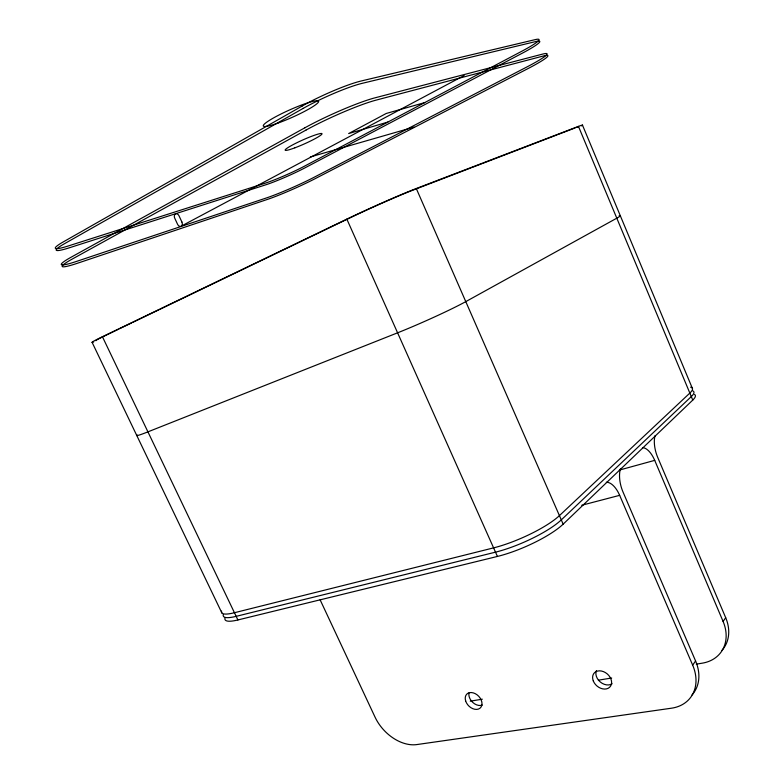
<?xml version="1.0" encoding="UTF-8"?>
<svg xmlns="http://www.w3.org/2000/svg" width="784" height="784" viewBox="0 0 784 784"><rect width="100%" height="100%" fill="white"/><g stroke="black" fill="none" stroke-linecap="round" stroke-linejoin="round"><path stroke-width="1.18" d="M320.107 599.78L375.036 717.105A36.926 25.578 47.8 0 0 416.833 744.575L671.437 708.207A43.551 33.398 38.2 0 0 692.674 665.146L695.584 660.961L623.006 491.989A21.58 10.388 74.2 0 1 620.487 468.685M696.29 664.146L702.337 663.156A41.189 32.516 36.8 0 0 723.093 621.438L725.7 617.704L657.707 457.376A20.364 9.29 73.5 0 1 655.11 435.571M224.988 618.115A44.355 8.771 -26.1 0 0 237.905 619.958L497.419 556.444A51.185 12.191 -23.7 0 0 563.157 524.153L692.762 400.085A42.189 7.967 -22.3 0 0 694.516 394.46M182.349 225.567L464.148 75.509M93.668 342.01A45.727 1.372 -23.8 0 1 102.43 336.738L346.842 219.128A53.028 1.931 -24.2 0 1 416.284 188.513L578.455 126.371A43.424 1.245 -24.4 0 1 581.561 125.881M118.413 329.27L105.379 335.542A41.562 1.245 -23.8 0 0 95.952 340.697M119.442 328.77L131.712 322.871M132.751 322.371L159.093 309.7M160.181 309.18L349.586 218.06A48.196 1.754 -24.2 0 1 412.551 190.306L471.233 167.796M472.311 167.384L481.993 163.67M483.042 163.268L557.297 134.779M558.384 134.358L575.152 127.929M387.874 122.069L348.664 133.564L386.228 113.474L424.644 102.626M310.346 156.947L414.089 127.086M619.389 470.077L654.709 460.365L723.093 621.438M581.738 505.259L619.654 495.341L692.674 665.146M470.253 701.17L482.346 699.191M598.378 680.179L611.677 678.003M92.12 342.392L221.852 612.912M102.43 336.738L237.905 619.958M346.842 219.128L497.419 556.444M416.284 188.513L563.157 524.153M692.292 388.158L582.453 125.058M578.455 126.371L692.762 400.085M619.086 215.786A43.002 1.901 -23.7 0 1 616.792 218.187L465.774 301.624A52.401 2.94 -24 0 1 397.586 332.818L147.921 431.857A45.256 2.097 -24.6 0 1 137.082 434.875M692.909 390.922A42.199 7.85 -22.3 0 1 691.302 396.586L561.285 519.89A51.205 12.025 -23.7 0 1 495.508 552.161L236.18 616.342A44.374 8.644 -26.1 0 1 223.322 614.499M690.596 387.159A42.218 7.732 -22.3 0 1 689.842 393.078L559.423 515.627A51.225 11.848 -23.7 0 1 493.587 547.879L234.445 612.725A44.384 8.516 -26.1 0 1 221.607 611.069M576.485 127.429A39.474 1.127 -24.4 0 1 578.357 126.812M482.268 705.071A9.633 6.929 45.6 0 1 472.742 702.405A9.633 6.929 45.6 0 1 469.028 692.831M612.147 683.726A10.466 7.918 40.6 0 1 600.309 682.002A10.466 7.918 40.6 0 1 596.448 670.585M642.478 447.654A21.011 9.869 73.8 0 1 654.709 460.365M725.7 617.704A40.993 32.438 36.7 0 1 721.986 650.338M606.316 482.238A22.315 11.074 74.6 0 1 619.654 495.341M695.584 660.961A43.326 33.32 38.1 0 1 692.017 694.928M302.193 106.016L63.426 241.815A38.622 4.047 -23 0 0 68.345 245.951L264.561 183.407A31.595 2.832 -24 0 0 304.604 166.11L521.821 51.234A36.672 3.655 -25.1 0 0 535.07 39.651L361.042 81.026A44.855 5.704 -24.3 0 0 302.193 106.016M303.241 108.359L64.357 243.775A38.622 3.979 -23 0 0 69.247 247.822L265.276 184.975A31.595 2.793 -24 0 0 305.299 167.678L522.575 53.047A36.662 3.606 -25.1 0 0 535.854 41.532L362.061 83.369A44.835 5.615 -24.3 0 0 303.241 108.359M304.898 127.782L71.148 257.201A46.04 4.234 -23.2 0 0 76.636 261.376L266.501 197.921A37.877 2.989 -24 0 0 314.286 177.184L526.299 67.277A43.777 3.842 -24.9 0 0 542.391 54.155L375.007 97.824A53.253 5.909 -24.3 0 0 304.898 127.782M305.936 130.115L72.079 259.151A46.031 4.155 -23.2 0 0 77.518 263.228L267.207 199.489A37.867 2.94 -24 0 0 314.982 178.752L527.054 69.08A43.767 3.773 -24.9 0 0 543.185 56.036L376.026 100.146A53.243 5.811 -24.3 0 0 305.936 130.115M181.888 221.99L179.026 215.835A3.391 2.44 68.8 0 0 175.449 213.934A3.391 2.44 68.8 0 0 174.734 218.168L177.576 224.293A3.391 2.43 68.6 0 0 181.153 226.204A3.391 2.43 68.6 0 0 181.888 221.99M294.892 147.813A20.139 2.117 -24.1 0 0 322.018 133.731A20.139 2.117 -24.1 0 0 293.951 144.207A20.139 2.117 -24.1 0 0 294.892 147.813M277.889 123.117A30.302 3.91 -24.1 0 0 318.647 101.332A30.302 3.91 -24.1 0 0 276.34 116.395A30.302 3.91 -24.1 0 0 277.889 123.117M465.647 700.925A9.673 6.938 45.6 0 0 479.877 708.315A9.673 6.938 45.6 0 0 475.29 693.683A9.673 6.938 45.6 0 0 465.647 700.925M593.282 680.904A10.515 7.928 40.7 0 0 609.57 687.333A10.515 7.928 40.7 0 0 603.464 671.623A10.515 7.928 40.7 0 0 593.282 680.904"/></g></svg>
